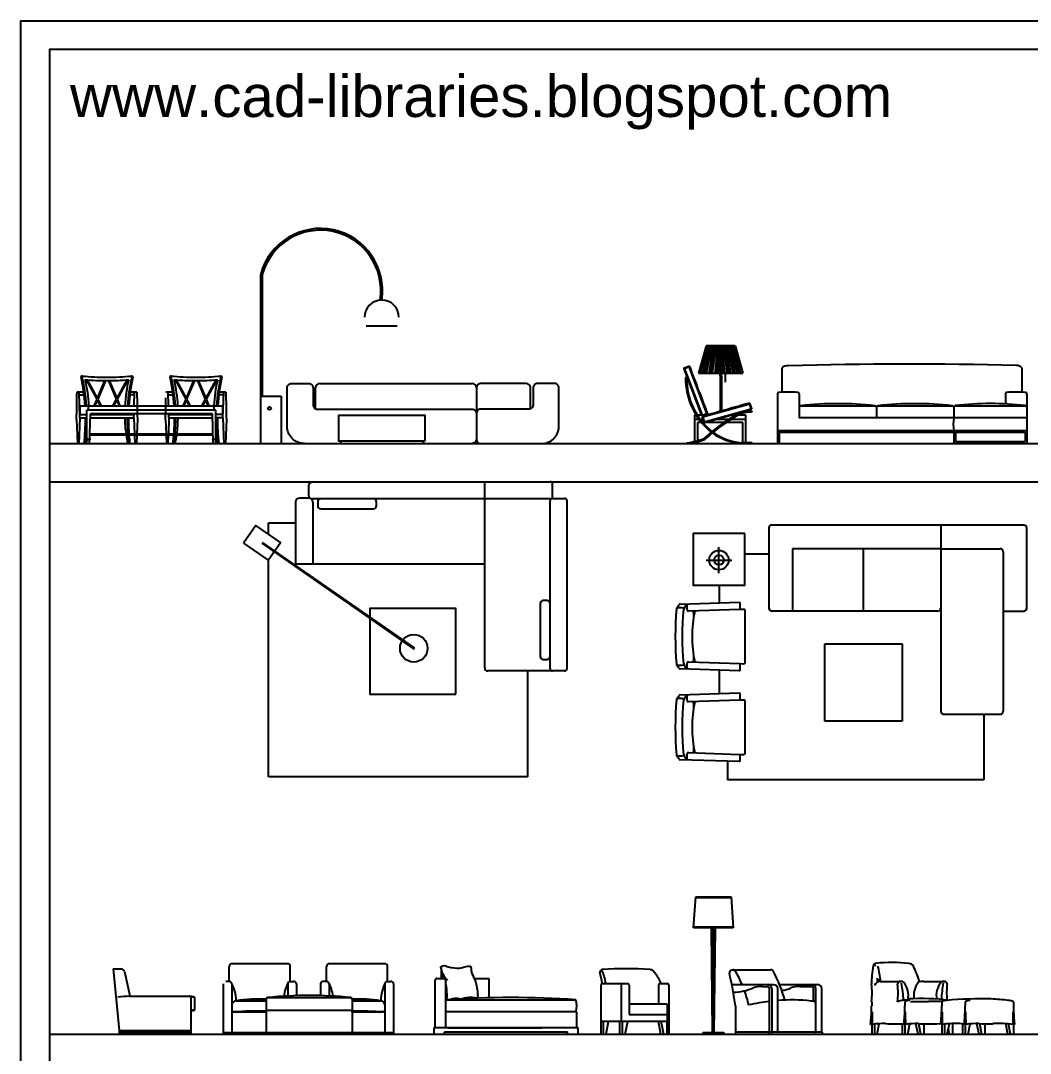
# Model space of a CAD drawing. Header units: inches. Extents: x 3.6 to 46.1, y 10.4 to 35.2.
# Drawn here: x 3.59 to 15.34, y 23.2 to 35.21 of the extents above; entities that cross this region are included whole.
import ezdxf

# ---------------------------------------------------------------- set-up
doc = ezdxf.new("R2010")
doc.units = ezdxf.units.IN
doc.header["$MEASUREMENT"] = 0
for name, color, linetype in [('02', 2, 'Continuous'), ('1', 1, 'Continuous'), ('4', 4, 'Continuous'), ('kadrbm', 4, 'Continuous')]:
    doc.layers.add(name, color=color, linetype=linetype)
doc.styles.add('bmmm', font='swissel.ttf')

# ---------------------------------------------------------------- blocks, each defined once
blk = doc.blocks.new('kadrbm')
at = {"layer": 'kadrbm', "color": 4}
blk.add_lwpolyline([(0, 0), (0, 24.797), (21, 24.797), (21, 0), (0, 0)], close=True, dxfattribs=at)
blk.add_lwpolyline([(20.663, 0.326), (20.663, 24.46), (0.337, 24.46), (0.337, 0.326), (20.663, 0.326)], dxfattribs=at)
at = {"layer": 'kadrbm', "color": 211, "true_color": 0xf674fb, "style": 'bmmm'}
blk.add_text('www.cad-libraries.blogspot.com', height=0.48513, dxfattribs=at).set_placement((0.573, 23.677))

msp = doc.modelspace()

# ---------------------------------------------------------------- linework, layer by layer
at = {"layer": '02'}
for p, q in [((6.942, 29.797), (6.942, 29.697)), ((8.992, 27.682), (8.992, 29.847)), ((9.782, 29.677), (9.782, 29.817)), ((6.792, 29.608), (6.792, 28.887)), ((6.942, 29.658), (6.842, 29.658)), ((9.752, 29.647), (6.992, 29.647)), ((6.992, 29.608), (6.992, 28.887)), ((9.752, 27.677), (9.752, 29.624)), ((9.782, 29.654), (9.922, 29.654)), ((9.952, 27.677), (9.952, 29.624)), ((12.299, 29.313), (12.299, 28.378)), ((15.264, 29.343), (12.329, 29.343)), ((14.299, 29.343), (14.299, 27.178)), ((15.299, 28.378), (15.299, 29.308)), ((12.574, 29.068), (12.574, 28.343)), ((14.299, 29.068), (12.574, 29.068)), ((13.399, 28.343), (13.399, 29.068)), ((14.299, 29.068), (14.989, 29.068)), ((15.024, 29.033), (15.024, 27.178)), ((8.992, 28.887), (6.792, 28.887)), ((11.228, 28.382), (11.255, 28.419)), ((11.264, 28.424), (11.956, 28.446)), ((11.318, 28.389), (11.345, 28.427)), ((11.962, 28.362), (11.362, 28.342)), ((11.962, 28.44), (11.962, 28.362)), ((14.264, 28.343), (12.334, 28.343)), ((15.024, 28.343), (15.264, 28.343)), ((12.949, 27.963), (13.849, 27.963)), ((12.949, 27.063), (12.949, 27.963)), ((13.849, 27.963), (13.849, 27.063)), ((11.362, 27.752), (11.962, 27.733)), ((9.922, 27.647), (9.027, 27.647)), ((11.255, 27.676), (11.228, 27.712)), ((11.956, 27.648), (11.264, 27.671)), ((11.318, 27.706), (11.345, 27.668)), ((11.962, 27.733), (11.962, 27.654)), ((11.264, 27.368), (11.956, 27.391)), ((11.228, 27.327), (11.255, 27.363)), ((11.318, 27.333), (11.345, 27.371)), ((11.962, 27.306), (11.362, 27.287)), ((11.962, 27.385), (11.962, 27.306)), ((13.849, 27.063), (12.949, 27.063)), ((14.334, 27.143), (14.989, 27.143)), ((11.362, 26.697), (11.962, 26.677)), ((11.962, 26.677), (11.962, 26.599)), ((11.255, 26.62), (11.228, 26.657)), ((11.956, 26.593), (11.264, 26.615)), ((11.318, 26.651), (11.345, 26.613))]:
    msp.add_line(p, q, dxfattribs=at)
for points in [[(7.085, 29.647, 0.414214), (7.05, 29.612), (7.05, 29.569, 0.414214), (7.085, 29.534), (7.699, 29.534, 0.414214), (7.734, 29.569), (7.734, 29.612, 0.414214), (7.699, 29.647)], [(9.752, 28.431, 0.414214), (9.717, 28.466), (9.674, 28.466, 0.414214), (9.639, 28.431), (9.639, 27.816, 0.414214), (9.674, 27.781), (9.717, 27.781, 0.414214), (9.752, 27.816)], [(11.309, 27.73, -0.047722), (11.309, 28.365)], [(11.962, 27.733), (12.004, 27.731, 0.423768), (12.023, 27.75), (12.023, 28.345, 0.423768), (12.004, 28.363), (11.962, 28.362)], [(11.309, 26.674, -0.047722), (11.309, 27.309)], [(11.962, 26.677), (12.004, 26.676, 0.423768), (12.023, 26.694), (12.023, 27.29, 0.423768), (12.004, 27.308), (11.962, 27.306)]]:
    msp.add_lwpolyline(points, format="xyb", dxfattribs=at)
for points in [[(6.186, 29.133), (6.474, 28.934), (6.616, 29.139), (6.329, 29.339)], [(12.018, 29.245), (11.418, 29.245), (11.418, 28.645), (12.018, 28.645)], [(8.655, 27.375), (8.655, 28.375), (7.655, 28.375), (7.655, 27.375)]]:
    msp.add_lwpolyline(points, close=True, dxfattribs=at)
for centre, radius in [((11.717, 28.936), 0.113), ((8.167, 27.91), 0.16)]:
    msp.add_circle(centre, radius, dxfattribs=at)
for centre, radius, start, end in [((6.992, 29.797), 0.05, 90, 180), ((9.752, 29.817), 0.03, 0, 90), ((6.992, 29.697), 0.05, 180, 270), ((9.752, 29.677), 0.03, 270, 0), ((6.842, 29.608), 0.05, 90, 180), ((6.942, 29.608), 0.05, 0, 90), ((9.782, 29.624), 0.03, 90, 180), ((9.922, 29.624), 0.03, 0, 90), ((12.329, 29.313), 0.03, 90, 180), ((15.264, 29.308), 0.035, 0, 90), ((14.989, 29.033), 0.035, 0, 90), ((14.627, 28.047), 3.418, 174.6134, 185.3866), ((11.248, 28.368), 0.0242, 144.1523, 180), ((11.265, 28.412), 0.0121, 91.8626, 144.1523), ((11.357, 28.36), 0.0484, 144.1523, 174.5356), ((11.519, 28.4), 0.176, 171.3984, 195.3228), ((11.361, 28.354), 0.0121, 183.3606, 271.8626), ((11.956, 28.44), 0.00605, 0, 91.8626), ((12.334, 28.378), 0.035, 180, 270), ((14.264, 28.378), 0.035, 270, 0), ((15.264, 28.378), 0.035, 270, 0), ((8.167, 27.91), 0.005, 235.2294, 55.2294), ((11.361, 27.74), 0.0121, 88.1374, 176.6394), ((9.027, 27.682), 0.035, 180, 270), ((9.782, 27.677), 0.03, 180, 270), ((9.922, 27.677), 0.03, 270, 0), ((11.248, 27.726), 0.0242, 180, 215.8477), ((11.265, 27.683), 0.0121, 215.8477, 268.1374), ((11.357, 27.735), 0.0484, 185.4644, 215.8477), ((11.519, 27.694), 0.176, 164.6772, 188.6016), ((11.956, 27.654), 0.00605, 268.1374, 0), ((11.956, 27.385), 0.00605, 0, 91.8626), ((14.627, 26.992), 3.418, 174.6134, 185.3866), ((11.248, 27.313), 0.0242, 144.1523, 180), ((11.265, 27.356), 0.0121, 91.8626, 144.1523), ((11.357, 27.305), 0.0484, 144.1523, 174.5356), ((11.519, 27.345), 0.176, 171.3984, 195.3228), ((11.361, 27.299), 0.0121, 183.3606, 271.8626), ((14.334, 27.178), 0.035, 180, 270), ((14.989, 27.178), 0.035, 270, 0), ((11.248, 26.671), 0.0242, 180, 215.8477), ((11.357, 26.679), 0.0484, 185.4644, 215.8477), ((11.519, 26.639), 0.176, 164.6772, 188.6016), ((11.361, 26.685), 0.0121, 88.1374, 176.6394), ((11.265, 26.627), 0.0121, 215.8477, 268.1374), ((11.956, 26.599), 0.00605, 268.1374, 0)]:
    msp.add_arc(centre, radius, start, end, dxfattribs=at)
at = {"layer": '1'}
for p, q in [((6.386, 30.291), (6.386, 32.263)), ((6.406, 30.841), (6.406, 32.263)), ((7.615, 31.661), (7.975, 31.661)), ((11.57, 31.429), (11.48, 31.111)), ((11.504, 31.111), (11.587, 31.429)), ((11.604, 31.429), (11.527, 31.111)), ((11.621, 31.429), (11.551, 31.111)), ((11.906, 31.429), (11.57, 31.429)), ((11.574, 31.111), (11.638, 31.429)), ((11.654, 31.429), (11.598, 31.111)), ((11.621, 31.111), (11.671, 31.429)), ((11.644, 31.111), (11.688, 31.429)), ((11.705, 31.429), (11.668, 31.111)), ((11.691, 31.111), (11.721, 31.429)), ((11.715, 31.111), (11.731, 31.429)), ((11.738, 31.111), (11.738, 31.429)), ((11.762, 31.111), (11.746, 31.429)), ((11.785, 31.111), (11.755, 31.429)), ((11.772, 31.429), (11.808, 31.111)), ((11.832, 31.111), (11.788, 31.429)), ((11.855, 31.111), (11.805, 31.429)), ((11.822, 31.429), (11.879, 31.111)), ((11.902, 31.111), (11.839, 31.429)), ((11.856, 31.429), (11.926, 31.111)), ((11.872, 31.429), (11.949, 31.111)), ((11.972, 31.111), (11.889, 31.429)), ((11.906, 31.429), (11.996, 31.111)), ((11.48, 31.111), (11.996, 31.111)), ((11.731, 31.081), (11.726, 31.111)), ((11.746, 31.081), (11.75, 31.111)), ((11.788, 31.111), (11.788, 31.009)), ((12.452, 30.888), (12.452, 31.168)), ((15.246, 30.888), (15.246, 31.168)), ((4.356, 31.033), (4.479, 30.807)), ((4.367, 31.032), (4.484, 30.819)), ((4.571, 31.025), (4.484, 30.819)), ((4.581, 31.023), (4.49, 30.808)), ((4.615, 31.023), (4.706, 30.808)), ((4.625, 31.025), (4.712, 30.819)), ((4.828, 31.032), (4.712, 30.819)), ((4.84, 31.033), (4.717, 30.807)), ((5.391, 31.033), (5.514, 30.807)), ((5.403, 31.032), (5.519, 30.819)), ((5.606, 31.025), (5.519, 30.819)), ((5.616, 31.023), (5.525, 30.808)), ((5.65, 31.023), (5.741, 30.808)), ((5.66, 31.025), (5.747, 30.819)), ((5.863, 31.032), (5.747, 30.819)), ((5.875, 31.033), (5.752, 30.807)), ((7.075, 30.991), (8.845, 30.991)), ((9.475, 30.991), (8.945, 30.991)), ((11.343, 31.058), (11.329, 31.059)), ((11.731, 31.081), (11.731, 30.663)), ((11.731, 31.081), (11.746, 31.081)), ((11.746, 31.081), (11.746, 30.667)), ((11.785, 31.009), (11.788, 31.009)), ((4.332, 30.89), (4.249, 30.89)), ((4.284, 30.591), (4.275, 30.89)), ((4.947, 30.89), (4.868, 30.89)), ((4.915, 30.729), (4.92, 30.89)), ((5.362, 30.89), (5.284, 30.89)), ((5.315, 30.729), (5.31, 30.89)), ((5.982, 30.89), (5.899, 30.89)), ((5.946, 30.591), (5.956, 30.89)), ((7.025, 30.695), (7.025, 30.941)), ((9.525, 30.695), (9.525, 30.941)), ((12.399, 30.87), (12.399, 30.291)), ((12.649, 30.87), (12.649, 30.591)), ((15.049, 30.87), (15.049, 30.751)), ((15.299, 30.87), (15.299, 30.301)), ((4.277, 30.86), (4.335, 30.86)), ((4.479, 30.807), (4.446, 30.731)), ((4.485, 30.796), (4.457, 30.731)), ((4.485, 30.796), (4.52, 30.731)), ((4.49, 30.808), (4.532, 30.731)), ((4.706, 30.808), (4.664, 30.731)), ((4.711, 30.796), (4.675, 30.731)), ((4.711, 30.796), (4.738, 30.731)), ((4.717, 30.807), (4.749, 30.731)), ((4.918, 30.86), (4.864, 30.86)), ((5.312, 30.86), (5.366, 30.86)), ((5.514, 30.807), (5.481, 30.731)), ((5.52, 30.796), (5.492, 30.731)), ((5.52, 30.796), (5.555, 30.731)), ((5.525, 30.808), (5.567, 30.731)), ((5.741, 30.808), (5.699, 30.731)), ((5.746, 30.796), (5.71, 30.731)), ((5.746, 30.796), (5.773, 30.731)), ((5.752, 30.807), (5.784, 30.731)), ((5.953, 30.86), (5.895, 30.86)), ((6.386, 30.841), (6.626, 30.841)), ((6.626, 30.841), (6.626, 30.291)), ((4.283, 30.631), (4.365, 30.631)), ((4.287, 30.631), (4.287, 30.721)), ((4.297, 30.731), (5.934, 30.731)), ((5.865, 30.679), (4.365, 30.679)), ((4.365, 30.291), (4.365, 30.679)), ((4.385, 30.679), (4.385, 30.729)), ((4.395, 30.291), (4.405, 30.639)), ((5.825, 30.639), (4.405, 30.639)), ((4.405, 30.631), (4.913, 30.631)), ((4.909, 30.631), (4.909, 30.639)), ((4.911, 30.591), (4.913, 30.639)), ((5.319, 30.591), (5.318, 30.639)), ((5.318, 30.631), (5.825, 30.631)), ((5.322, 30.631), (5.322, 30.639)), ((5.835, 30.291), (5.825, 30.639)), ((5.845, 30.679), (5.845, 30.729)), ((5.865, 30.291), (5.865, 30.679)), ((5.948, 30.631), (5.865, 30.631)), ((5.944, 30.631), (5.944, 30.721)), ((12.098, 30.67), (12.098, 30.656)), ((12.66, 30.731), (13.538, 30.731)), ((13.549, 30.713), (13.549, 30.591)), ((13.56, 30.731), (14.438, 30.731)), ((14.449, 30.713), (14.449, 30.591)), ((14.46, 30.731), (15.288, 30.731)), ((4.244, 30.572), (4.255, 30.291)), ((4.284, 30.59), (4.272, 30.291)), ((4.284, 30.591), (4.365, 30.591)), ((4.404, 30.591), (4.913, 30.591)), ((4.911, 30.59), (4.919, 30.401)), ((4.952, 30.572), (4.945, 30.401)), ((5.279, 30.572), (5.286, 30.401)), ((5.319, 30.59), (5.312, 30.401)), ((5.318, 30.591), (5.827, 30.591)), ((5.947, 30.591), (5.865, 30.591)), ((5.947, 30.59), (5.958, 30.291)), ((5.987, 30.572), (5.976, 30.291)), ((11.432, 30.62), (11.432, 30.291)), ((11.515, 30.62), (11.432, 30.62)), ((11.531, 30.57), (11.432, 30.57)), ((11.467, 30.535), (11.467, 30.291)), ((11.773, 30.535), (11.467, 30.535)), ((11.562, 30.62), (11.536, 30.62)), ((11.826, 30.57), (11.666, 30.57)), ((11.997, 30.535), (11.799, 30.535)), ((11.91, 30.62), (11.846, 30.62)), ((12.032, 30.57), (11.854, 30.57)), ((12.032, 30.62), (11.94, 30.62)), ((11.997, 30.291), (11.997, 30.535)), ((12.032, 30.291), (12.032, 30.62)), ((15.299, 30.591), (12.649, 30.591)), ((5.832, 30.401), (4.398, 30.401)), ((5.832, 30.391), (4.398, 30.391)), ((4.919, 30.391), (4.923, 30.291)), ((4.944, 30.391), (4.941, 30.291)), ((5.286, 30.391), (5.29, 30.291)), ((5.311, 30.391), (5.307, 30.291)), ((15.299, 30.441), (12.399, 30.441)), ((12.419, 30.421), (12.419, 30.291)), ((14.449, 30.421), (12.419, 30.421)), ((14.449, 30.441), (14.449, 30.301)), ((15.279, 30.421), (14.469, 30.421)), ((14.469, 30.421), (14.469, 30.321)), ((15.279, 30.421), (15.279, 30.321)), ((7.315, 30.321), (7.315, 30.291)), ((8.275, 30.321), (8.275, 30.291)), ((11.348, 30.302), (11.348, 30.294)), ((11.974, 30.295), (12.098, 30.295)), ((11.975, 30.302), (12.098, 30.302)), ((12.098, 30.302), (12.098, 30.295)), ((15.269, 30.311), (14.479, 30.311)), ((6.479, 29.368), (6.792, 29.368)), ((6.479, 29.234), (6.479, 29.368)), ((6.398, 29.132), (8.165, 27.906)), ((6.404, 29.14), (8.17, 27.914)), ((11.717, 28.786), (11.717, 29.086)), ((12.299, 29.007), (12.018, 29.007)), ((6.479, 26.416), (6.479, 28.941)), ((11.567, 28.936), (11.867, 28.936)), ((11.718, 28.645), (11.718, 28.439)), ((9.49, 27.647), (9.49, 26.416)), ((11.718, 27.656), (11.718, 27.383)), ((14.8, 27.143), (14.8, 26.38)), ((11.818, 26.6), (11.818, 26.38)), ((9.49, 26.416), (6.479, 26.416)), ((14.8, 26.38), (11.818, 26.38))]:
    msp.add_line(p, q, dxfattribs=at)
for points in [[(11.524, 30.615), (11.578, 30.636, 0.414214), (11.582, 30.645), (11.377, 31.185, 0.414214), (11.368, 31.189), (11.313, 31.168, 0.414214), (11.309, 31.159), (11.515, 30.619, 0.414214)], [(12.098, 30.697), (12.082, 30.753, 0.414214), (12.073, 30.758), (11.529, 30.607, 0.414214), (11.524, 30.598), (11.539, 30.542, 0.414214), (11.548, 30.537), (12.093, 30.688, 0.414214)]]:
    msp.add_lwpolyline(points, format="xyb", close=True, dxfattribs=at)
for points in [[(11.521, 30.622), (11.576, 30.642), (11.37, 31.182), (11.316, 31.162)], [(12.091, 30.695), (12.075, 30.751), (11.531, 30.6), (11.546, 30.544)], [(4.362, 30.339), (4.402, 30.339), (4.402, 30.344), (4.362, 30.344)], [(5.869, 30.339), (5.829, 30.339), (5.829, 30.344), (5.869, 30.344)]]:
    msp.add_lwpolyline(points, close=True, dxfattribs=at)
for points in [[(6.895, 30.291, -0.414214), (6.695, 30.491), (6.695, 30.941, -0.414214), (6.745, 30.991), (6.945, 30.991, -0.414214), (6.995, 30.941), (6.995, 30.741, 0.414214), (7.045, 30.691), (8.845, 30.691, -0.414214), (8.895, 30.641)], [(9.655, 30.291, 0.414214), (9.855, 30.491), (9.855, 30.941, 0.414214), (9.805, 30.991), (9.605, 30.991, 0.414214), (9.555, 30.941), (9.555, 30.741, -0.414214), (9.505, 30.691), (8.945, 30.691, 0.414214), (8.895, 30.641)], [(8.895, 30.941), (8.895, 30.341, -0.414214), (8.845, 30.291)], [(8.895, 30.341, 0.414214), (8.945, 30.291)]]:
    msp.add_lwpolyline(points, format="xyb", dxfattribs=at)
msp.add_lwpolyline([(8.295, 30.321), (7.295, 30.321), (7.295, 30.621), (8.295, 30.621), (8.295, 30.321)], dxfattribs=at)
for centre, radius in [((6.489, 30.702), 0.0179), ((11.717, 28.936), 0.0563)]:
    msp.add_circle(centre, radius, dxfattribs=at)
for centre, radius, start, end in [((7.082, 32.071), 0.722, 351.2014, 164.567), ((7.082, 32.071), 0.702, 351.2014, 164.567), ((7.795, 31.761), 0.2, 0, 180), ((11.274, 31.114), 0.126, 5.4574, 36.2208), ((10.049, 30.488), 1.493, 16.3842, 25.294), ((12.509, 31.127), 0.0705, 77.805, 144.345), ((13.953, -22.609), 53.824, 88.7005, 91.5218), ((15.176, 31.111), 0.0902, 39.3842, 91.3181), ((4.307, 31.067), 0.01, 85.1938, 193.7055), ((1.964, 30.575), 2.384, 3.7473, 11.8957), ((2.251, 30.593), 2.112, 3.734, 13.2402), ((4.617, 34.534), 3.471, 264.8831, 269.6765), ((2.875, 30.668), 1.514, 2.3764, 13.9806), ((4.617, 34.534), 3.511, 265.5402, 269.6802), ((4.578, 34.534), 3.471, 270.3235, 275.1169), ((4.578, 34.534), 3.511, 270.3198, 274.4598), ((6.32, 30.668), 1.514, 166.0194, 177.6236), ((6.945, 30.593), 2.112, 166.7598, 176.266), ((7.231, 30.575), 2.384, 168.1043, 176.2527), ((4.889, 31.067), 0.01, 346.2945, 94.8062), ((5.342, 31.067), 0.01, 85.1938, 193.7055), ((2.999, 30.575), 2.384, 3.7473, 11.8957), ((3.286, 30.593), 2.112, 3.734, 13.2402), ((5.652, 34.534), 3.471, 264.8831, 269.6765), ((3.91, 30.668), 1.514, 2.3764, 13.9806), ((5.652, 34.534), 3.511, 265.5402, 269.6802), ((5.613, 34.534), 3.471, 270.3235, 275.1169), ((5.613, 34.534), 3.511, 270.3198, 274.4598), ((7.355, 30.668), 1.514, 166.0194, 177.6236), ((7.98, 30.593), 2.112, 166.7598, 176.266), ((8.266, 30.575), 2.384, 168.1043, 176.2527), ((5.924, 31.067), 0.01, 346.2945, 94.8062), ((7.075, 30.941), 0.05, 90, 180), ((8.845, 30.941), 0.05, 0, 90), ((8.945, 30.941), 0.05, 90, 180), ((9.475, 30.941), 0.05, 0, 90), ((12.124, 31.046), 0.795, 179.0908, 231.446), ((12.13, 31.045), 0.791, 179.0378, 231.1747), ((12.13, 31.045), 0.787, 179.0486, 231.1638), ((-24.156, 31.197), 28.407, 358.7397, 359.3806), ((33.352, 31.197), 28.407, 180.6194, 181.3411), ((34.387, 31.197), 28.407, 180.6194, 181.2603), ((10.979, 30.641), 0.57, 13.6256, 28.0526), ((12.414, 30.87), 0.015, 90, 180), ((12.524, 29.711), 1.18, 84.6489, 95.3511), ((12.634, 30.87), 0.015, 0, 90), ((15.064, 30.87), 0.015, 90, 180), ((15.174, 29.711), 1.18, 84.6489, 95.3511), ((15.284, 30.87), 0.015, 0, 90), ((-23.121, 31.197), 28.407, 358.7397, 359.2445), ((11.03, 30.507), 0.57, 13.6256, 28.0526), ((12.159, 30.195), 0.57, 98.3012, 112.7281), ((13.099, 26.673), 4.082, 83.9219, 96.0781), ((13.999, 26.673), 4.082, 83.9219, 96.0781), ((14.874, 27.131), 3.625, 83.5495, 96.4505), ((4.297, 30.721), 0.01, 90, 180), ((5.934, 30.721), 0.01, 0, 90), ((11.745, 30.08), 0.57, 98.3012, 112.7281), ((12.823, 29.002), 1.858, 117.0741, 129.6915), ((12.823, 29.002), 1.854, 117.0838, 129.6915), ((12.823, 29.002), 1.843, 117.1136, 129.5765), ((11.883, 30.118), 0.57, 98.3012, 112.7281), ((12.021, 30.156), 0.57, 98.3012, 112.7281), ((12.077, 30.332), 0.339, 86.4963, 107.1324), ((12.077, 30.332), 0.335, 86.4963, 107.0786), ((12.077, 30.332), 0.324, 86.3394, 106.9115), ((12.669, 30.713), 0.02, 96.4505, 180), ((13.529, 30.713), 0.02, 0, 83.5495), ((13.569, 30.713), 0.02, 96.4505, 180), ((14.429, 30.713), 0.02, 0, 83.5495), ((14.469, 30.713), 0.02, 96.4505, 180), ((15.279, 30.713), 0.02, 0, 83.5495), ((1.964, 30.575), 2.384, 353.1538, 0.38), ((2.251, 30.593), 2.112, 351.7687, 359.934), ((6.377, 30.62), 1.573, 181.0608, 188.0053), ((6.945, 30.593), 2.112, 180.066, 185.2267), ((7.231, 30.575), 2.384, 179.62, 184.19), ((2.999, 30.575), 2.384, 355.81, 0.38), ((3.286, 30.593), 2.112, 354.7733, 359.934), ((3.853, 30.62), 1.573, 351.9947, 358.9392), ((7.98, 30.593), 2.112, 180.066, 188.2313), ((8.266, 30.575), 2.384, 179.62, 186.8462), ((15.156, 30.516), 0.712, 173.9497, 186.0503), ((6.377, 30.62), 1.573, 188.3732, 192.0739), ((6.945, 30.593), 2.112, 185.4991, 188.2313), ((7.231, 30.575), 2.384, 184.431, 186.8462), ((2.999, 30.575), 2.384, 353.1538, 355.569), ((3.286, 30.593), 2.112, 351.7687, 354.5009), ((3.853, 30.62), 1.573, 347.9261, 351.6268), ((12.823, 29.002), 1.858, 130.0335, 133.3042), ((12.823, 29.002), 1.854, 130.0335, 133.325), ((12.823, 29.002), 1.843, 129.9191, 133.3875), ((12.03, 30.97), 0.678, 234.9093, 265.2196), ((12.036, 30.969), 0.674, 234.6521, 264.7357), ((12.036, 30.969), 0.67, 234.6521, 264.7357), ((2.818, 30.62), 1.573, 347.9261, 349.4716), ((7.412, 30.62), 1.573, 190.5284, 192.0739), ((11.257, 31.068), 0.772, 276.7658, 292.2162), ((11.257, 31.068), 0.775, 276.7658, 292.2661), ((11.284, 31.066), 0.774, 274.711, 290.6101), ((14.459, 30.301), 0.01, 180, 270), ((14.479, 30.321), 0.01, 180, 270), ((15.269, 30.321), 0.01, 270, 0), ((15.289, 30.301), 0.01, 270, 0), ((11.266, 28.25), 0.132, 73.2711, 106.7289), ((12.869, 28.047), 1.464, 168.3329, 191.6671), ((11.337, 28.302), 0.0891, 349.0025, 28.13), ((11.337, 27.793), 0.0891, 331.87, 10.9975), ((11.266, 27.845), 0.132, 253.2711, 286.7289), ((11.266, 27.194), 0.132, 73.2711, 106.7289), ((12.869, 26.992), 1.464, 168.3329, 191.6671), ((11.337, 27.247), 0.0891, 349.0025, 28.13), ((11.337, 26.737), 0.0891, 331.87, 10.9975), ((11.266, 26.79), 0.132, 253.2711, 286.7289)]:
    msp.add_arc(centre, radius, start, end, dxfattribs=at)
at = {"layer": '4'}
for p, q in [((3.931, 30.291), (24.257, 30.291)), ((3.931, 29.847), (24.257, 29.847)), ((11.423, 24.661), (11.448, 25.021)), ((11.448, 25.021), (11.858, 25.021)), ((11.448, 25.011), (11.859, 25.011)), ((11.858, 25.021), (11.883, 24.661)), ((11.883, 24.661), (11.423, 24.661)), ((11.424, 24.671), (11.883, 24.671)), ((11.629, 24.646), (11.677, 24.646)), ((11.644, 23.441), (11.629, 24.646)), ((11.649, 23.441), (11.641, 24.646)), ((11.646, 24.646), (11.646, 24.661)), ((11.657, 23.441), (11.665, 24.646)), ((11.661, 24.646), (11.661, 24.661)), ((11.662, 23.441), (11.677, 24.646)), ((4.67, 24.181), (4.738, 23.466)), ((4.67, 24.181), (4.762, 24.181)), ((4.8, 24.151), (4.864, 23.867)), ((6.021, 24.036), (6.021, 24.211)), ((6.701, 24.241), (6.051, 24.241)), ((6.731, 24.036), (6.731, 24.211)), ((7.152, 24.036), (7.152, 24.211)), ((7.832, 24.241), (7.182, 24.241)), ((7.862, 24.036), (7.862, 24.211)), ((8.488, 24.071), (8.488, 24.186)), ((11.864, 24.167), (11.878, 24.171)), ((11.878, 24.171), (12.318, 24.171)), ((13.517, 24.232), (13.527, 24.236)), ((13.527, 24.236), (13.522, 24.229)), ((13.522, 24.229), (13.54, 24.217)), ((6.021, 24.036), (5.981, 24.036)), ((6.731, 24.036), (6.771, 24.036)), ((7.152, 24.036), (7.112, 24.036)), ((7.862, 24.036), (7.902, 24.036)), ((8.414, 24.046), (8.414, 23.496)), ((8.439, 24.071), (8.52, 24.071)), ((8.539, 23.496), (8.539, 24.046)), ((8.871, 24.071), (9.039, 24.071)), ((9.039, 24.071), (9.039, 23.846)), ((13.592, 24.036), (13.835, 24.036)), ((14.1, 24.036), (14.341, 24.036)), ((5.951, 24.006), (5.951, 23.421)), ((6.051, 24.006), (6.051, 23.441)), ((6.701, 24.006), (6.701, 23.865)), ((6.801, 24.006), (6.801, 23.869)), ((7.082, 24.006), (7.082, 23.869)), ((7.182, 24.006), (7.182, 23.866)), ((7.832, 24.006), (7.832, 23.441)), ((7.932, 24.006), (7.932, 23.421)), ((10.344, 23.991), (10.344, 23.421)), ((10.364, 24.011), (10.651, 24.011)), ((10.578, 23.991), (10.578, 23.571)), ((10.671, 23.991), (10.671, 23.651)), ((11.016, 23.991), (11.016, 23.773)), ((11.036, 24.011), (11.115, 24.011)), ((11.135, 23.991), (11.135, 23.421)), ((11.871, 24), (12.356, 24)), ((12.223, 23.975), (12.282, 23.973)), ((12.307, 23.446), (12.307, 23.948)), ((12.332, 23.948), (12.332, 23.421)), ((12.402, 23.446), (12.402, 23.948)), ((12.424, 24), (12.863, 24)), ((12.66, 23.975), (12.793, 23.975)), ((12.818, 23.806), (12.818, 23.95)), ((12.843, 23.777), (12.843, 23.95)), ((12.913, 23.446), (12.913, 23.95)), ((4.865, 23.864), (5.554, 23.864)), ((5.575, 23.844), (5.575, 23.421)), ((5.622, 23.703), (5.622, 23.853)), ((6.101, 23.811), (6.45, 23.811)), ((6.45, 23.828), (6.45, 23.706)), ((7.439, 23.846), (6.46, 23.846)), ((7.45, 23.828), (7.45, 23.706)), ((7.45, 23.811), (7.782, 23.811)), ((8.539, 23.821), (10.054, 23.822)), ((13.494, 23.797), (13.494, 23.75)), ((13.88, 23.797), (13.88, 23.75)), ((13.946, 23.803), (14.157, 23.803)), ((14.319, 23.803), (14.157, 23.803)), ((14.309, 23.797), (14.309, 23.75)), ((14.582, 23.797), (14.582, 23.75)), ((15.144, 23.797), (15.144, 23.75)), ((5.622, 23.703), (5.575, 23.703)), ((6.071, 23.681), (6.45, 23.681)), ((6.45, 23.686), (6.45, 23.441)), ((7.44, 23.696), (6.46, 23.696)), ((7.45, 23.686), (7.45, 23.441)), ((7.45, 23.681), (7.812, 23.681)), ((8.539, 23.686), (10.054, 23.686)), ((10.064, 23.496), (10.064, 23.676)), ((11.115, 23.773), (10.671, 23.773)), ((11.115, 23.773), (11.115, 23.421)), ((11.909, 23.751), (11.909, 23.421)), ((12.844, 23.461), (12.843, 23.777)), ((11.115, 23.571), (10.344, 23.571)), ((10.371, 23.571), (10.371, 23.421)), ((10.404, 23.421), (10.434, 23.571)), ((10.562, 23.571), (10.562, 23.421)), ((10.593, 23.571), (10.593, 23.421)), ((10.626, 23.421), (10.656, 23.571)), ((10.671, 23.651), (11.115, 23.651)), ((11.043, 23.421), (11.013, 23.571)), ((11.077, 23.421), (11.047, 23.571)), ((11.11, 23.571), (11.11, 23.421)), ((13.494, 23.646), (13.494, 23.421)), ((13.559, 23.421), (13.583, 23.544)), ((13.849, 23.542), (13.849, 23.421)), ((13.88, 23.646), (13.88, 23.421)), ((13.914, 23.421), (13.938, 23.544)), ((14.033, 23.421), (14.008, 23.544)), ((14.066, 23.421), (14.042, 23.544)), ((14.309, 23.646), (14.309, 23.421)), ((14.374, 23.421), (14.399, 23.544)), ((14.433, 23.546), (14.433, 23.421)), ((14.551, 23.542), (14.551, 23.421)), ((14.582, 23.646), (14.582, 23.421)), ((14.615, 23.421), (14.64, 23.544)), ((14.744, 23.421), (14.719, 23.544)), ((14.777, 23.421), (14.753, 23.544)), ((15.077, 23.421), (15.053, 23.544)), ((15.11, 23.421), (15.086, 23.544)), ((15.144, 23.646), (15.144, 23.421)), ((4.738, 23.466), (5.575, 23.466)), ((4.738, 23.466), (4.738, 23.421)), ((4.738, 23.441), (5.575, 23.441)), ((4.858, 23.441), (4.858, 23.421)), ((5.455, 23.441), (5.455, 23.421)), ((5.951, 23.441), (7.932, 23.441)), ((6.45, 23.441), (6.457, 23.421)), ((6.522, 23.421), (6.53, 23.441)), ((7.377, 23.421), (7.37, 23.441)), ((7.45, 23.441), (7.442, 23.421)), ((10.079, 23.496), (8.399, 23.496)), ((8.399, 23.496), (8.399, 23.421)), ((8.524, 23.451), (9.954, 23.451)), ((8.524, 23.421), (8.524, 23.451)), ((8.568, 23.496), (9.657, 23.496)), ((9.954, 23.421), (9.954, 23.451)), ((10.079, 23.421), (10.079, 23.496)), ((11.533, 23.421), (11.533, 23.441)), ((11.533, 23.441), (11.773, 23.441)), ((11.773, 23.441), (11.773, 23.421)), ((12.923, 23.446), (11.909, 23.446)), ((12.297, 23.421), (12.297, 23.446)), ((12.923, 23.421), (12.923, 23.446)), ((13.482, 23.535), (13.494, 23.541)), ((13.525, 23.541), (13.525, 23.421)), ((13.868, 23.535), (13.88, 23.541)), ((14.1, 23.541), (14.1, 23.421)), ((14.297, 23.535), (14.309, 23.541)), ((14.341, 23.539), (14.341, 23.421)), ((14.399, 23.421), (14.387, 23.484)), ((14.57, 23.535), (14.582, 23.541)), ((14.811, 23.541), (14.811, 23.421)), ((15.156, 23.535), (15.144, 23.541)), ((3.931, 23.421), (24.257, 23.421))]:
    msp.add_line(p, q, dxfattribs=at)
for centre, radius, start, end in [((4.762, 24.141), 0.04, 13.9838, 90), ((6.051, 24.211), 0.03, 90, 180), ((6.701, 24.211), 0.03, 0, 90), ((7.182, 24.211), 0.03, 90, 180), ((7.832, 24.211), 0.03, 0, 90), ((10.362, 24.143), 0.03, 90, 180), ((9.491, 23.909), 0.873, 6.7491, 15.6015), ((9.837, 23.922), 0.573, 8.9819, 25.8948), ((10.632, 20.585), 3.599, 85.471, 94.3112), ((10.916, 24.114), 0.0585, 25.9747, 90), ((11.869, 24.137), 0.03, 100.4692, 188.8911), ((11.883, 24.141), 0.03, 18.4349, 100.4692), ((10.567, 23.401), 1.54, 22.8938, 29.1547), ((12.324, 24.141), 0.03, 18.4349, 100.4692), ((11.079, 23.458), 1.449, 14.3811, 28.5708), ((14.419, 24.035), 0.926, 168.7712, 181.7752), ((13.541, 24.215), 0.03, 90, 180), ((13.73, 22.493), 1.763, 83.5522, 96.135), ((12.261, 23.864), 1.351, 7.3164, 15.0072), ((13.928, 24.186), 0.0585, 25.9747, 90), ((13.002, 23.723), 1.093, 16.6654, 26.5404), ((6.021, 24.006), 0.03, 45, 90), ((5.646, 23.804), 0.455, 0.9576, 29.4636), ((7.106, 23.804), 0.455, 150.5364, 172.5434), ((6.731, 24.006), 0.03, 90, 135), ((6.771, 24.006), 0.03, 0, 90), ((7.112, 24.006), 0.03, 90, 180), ((7.152, 24.006), 0.03, 45, 90), ((6.777, 23.804), 0.455, 7.5703, 29.4636), ((8.237, 23.804), 0.455, 150.5364, 179.0424), ((7.862, 24.006), 0.03, 90, 135), ((7.902, 24.006), 0.03, 0, 90), ((8.439, 24.046), 0.025, 90, 180), ((8.514, 24.046), 0.025, 0, 90), ((10.554, 23.805), 0.533, 22.7544, 38.858), ((7.857, 23.207), 4.088, 7.6473, 13.0797), ((13.597, 23.96), 0.0765, 86.3989, 159.3704), ((13.536, 23.985), 0.0832, 37.8188, 79.8977), ((13.577, 23.994), 0.0503, 67.0861, 119.1137), ((13.572, 24.002), 0.0453, 48.6462, 94.6889), ((13.827, 24.006), 0.03, 90, 180), ((13.835, 23.988), 0.0486, 51.8357, 90), ((13.684, 23.873), 0.237, 346.9997, 40.0819), ((14.22, 23.873), 0.237, 139.9181, 190.4), ((14.1, 23.853), 0.183, 89.799, 109.3685), ((14.483, 23.873), 0.237, 139.9181, 190.4), ((14.332, 23.988), 0.0486, 90, 128.1643), ((14.341, 24.006), 0.03, 0, 90), ((6.021, 24.006), 0.03, 0, 11.7666), ((6.731, 24.006), 0.03, 168.2334, 180), ((7.152, 24.006), 0.03, 0, 11.7666), ((7.862, 24.006), 0.03, 168.2334, 180), ((10.364, 23.991), 0.02, 90, 180), ((10.598, 23.991), 0.02, 90, 180), ((10.651, 23.991), 0.02, 0, 90), ((11.036, 23.991), 0.02, 90, 180), ((11.115, 23.991), 0.02, 0, 90), ((11.873, 24.537), 0.626, 271.4183, 292.936), ((10.567, 23.401), 1.54, 13.541, 19.9957), ((12.207, 23.694), 0.282, 86.6155, 108.4544), ((12.282, 23.948), 0.05, 0, 90), ((12.282, 23.948), 0.025, 0, 90), ((12.352, 23.948), 0.05, 0, 90), ((12.444, 24.177), 0.243, 270.9053, 296.9247), ((12.643, 23.694), 0.282, 86.6155, 108.4544), ((12.793, 23.95), 0.05, 0, 90), ((12.793, 23.95), 0.025, 0, 90), ((12.863, 23.95), 0.05, 0, 90), ((12.421, 23.902), 1.078, 354.4469, 5.5531), ((12.723, 23.902), 1.078, 354.4469, 5.5531), ((12.498, 23.761), 1.367, 2.3557, 10.6972), ((15.67, 23.761), 1.367, 169.3028, 177.2369), ((15.444, 23.902), 1.078, 174.4469, 184.2851), ((5.365, 15.852), 8.027, 93.5689, 94.5745), ((5.555, 23.844), 0.02, 0, 92.2279), ((5.552, 23.612), 0.251, 73.8837, 88.3671), ((5.71, -21.713), 45.566, 90.1115, 90.1704), ((6.101, 23.761), 0.05, 90, 180), ((6.376, 21.932), 1.899, 87.7881, 98.3196), ((6.47, 23.828), 0.02, 96.4505, 180), ((6.95, 18.793), 5.079, 84.5511, 95.4489), ((7.43, 23.828), 0.02, 0, 83.5495), ((7.507, 21.932), 1.899, 81.678, 91.7305), ((7.782, 23.761), 0.05, 0, 90), ((9.302, 13.18), 10.668, 85.9579, 94.1015), ((9.816, 23.751), 0.248, 344.7634, 16.3221), ((12.555, 21.602), 2.215, 96.4467, 102.8155), ((12.568, 22.128), 1.693, 82.5258, 95.6093), ((12.799, 20.541), 3.266, 89.7657, 90.1974), ((12.813, 23.777), 0.03, 0, 89.7657), ((13.858, 23.698), 0.117, 91.546, 121.7048), ((14.408, 18.424), 5.419, 95.2215, 95.8544), ((13.942, 23.698), 0.117, 91.546, 121.7048), ((14.068, 21.173), 2.663, 82.8924, 93.2475), ((14.371, 23.698), 0.117, 91.546, 121.7048), ((14.77, 19.224), 4.609, 88.613, 95.0079), ((14.644, 23.698), 0.117, 91.546, 121.7048), ((14.5, 17.761), 6.083, 84.4747, 86.3977), ((15.082, 23.698), 0.117, 58.2952, 88.454), ((5.463, 24.317), 0.634, 280.133, 284.4666), ((6.071, 23.701), 0.02, 180, 270), ((6.376, 19.035), 4.656, 89.0969, 93.7359), ((6.46, 23.706), 0.01, 180, 270), ((6.46, 23.686), 0.01, 90, 180), ((7.44, 23.706), 0.01, 270, 0), ((7.44, 23.686), 0.01, 0, 90), ((7.507, 19.035), 4.656, 86.244, 90.6992), ((7.812, 23.701), 0.02, 270, 0), ((10.054, 23.676), 0.01, 0, 90), ((9.932, 23.997), 3.579, 352.5921, 354.9409), ((11.385, 23.768), 2.109, 354.4276, 359.5163), ((16.765, 23.681), 3.267, 180, 182.5496), ((10.319, 23.997), 3.579, 352.5921, 354.9409), ((11.772, 23.768), 2.109, 354.4276, 359.5163), ((17.151, 23.681), 3.267, 180, 182.5496), ((10.748, 23.997), 3.579, 352.5921, 354.9409), ((12.201, 23.768), 2.109, 354.4276, 359.5163), ((17.58, 23.681), 3.267, 180, 182.5496), ((11.02, 23.997), 3.579, 352.5921, 354.9409), ((12.473, 23.768), 2.109, 354.4276, 359.5163), ((17.853, 23.681), 3.267, 180, 182.5496), ((11.873, 23.681), 3.267, 357.4504, 0), ((18.706, 23.997), 3.579, 185.0591, 187.4079), ((17.252, 23.768), 2.109, 180.4837, 185.5724), ((13.636, 22.658), 0.888, 88.808, 98.76), ((13.802, 25.911), 2.37, 266.4261, 271.6122), ((14.022, 22.658), 0.888, 88.808, 98.76), ((14.103, 23.96), 0.419, 261.4899, 273.8354), ((14.182, 24.914), 1.372, 267.8815, 274.697), ((14.31, 22.89), 0.656, 90.9912, 91.3849), ((14.452, 22.658), 0.888, 88.808, 98.76), ((14.484, 23.21), 0.337, 75.3255, 92.4391), ((14.724, 22.658), 0.888, 88.808, 98.76), ((14.838, 24.543), 1.001, 264.5004, 272.4802), ((14.89, 23.579), 0.0375, 257.2324, 298.6578), ((14.936, 21.585), 1.962, 84.1076, 90.8039), ((12.829, 23.461), 0.015, 270, 0.1841)]:
    msp.add_arc(centre, radius, start, end, dxfattribs=at)
for points, knots in [([(8.52, 24.07), (8.518, 24.078), (8.507, 24.109), (8.495, 24.149), (8.491, 24.186), (8.474, 24.203), (8.482, 24.208), (8.492, 24.211)], [1287.91384, 1287.91384, 1287.91384, 1287.91384, 1311.024693, 1385.53645, 1412.072574, 1424.606524, 1437.776701, 1437.776701, 1437.776701, 1437.776701]), ([(8.492, 24.211), (8.502, 24.216), (8.523, 24.225), (8.564, 24.205), (8.625, 24.195), (8.708, 24.185), (8.769, 24.213), (8.838, 24.22), (8.831, 24.166), (8.847, 24.113), (8.888, 24.05), (8.896, 23.97), (8.913, 23.891), (8.909, 23.858), (8.906, 23.839), (8.884, 23.844), (8.85, 23.849), (8.799, 23.85), (8.759, 23.84), (8.744, 23.838)], [1437.776701, 1437.776701, 1437.776701, 1437.776701, 1469.453167, 1503.36296, 1567.779367, 1674.941683, 1733.16471, 1786.935158, 1824.46129, 1865.106529, 1959.881274, 2038.39181, 2109.173585, 2132.562257, 2145.096206, 2156.741454, 2187.37504, 2257.246889, 2305.321838, 2305.321838, 2305.321838, 2305.321838]), ([(8.561, 23.823), (8.559, 23.825), (8.555, 23.829), (8.551, 23.84), (8.558, 23.857), (8.554, 23.908), (8.549, 23.975), (8.54, 24.01), (8.539, 24.012)], [2489.093901, 2489.093901, 2489.093901, 2489.093901, 2500.529404, 2507.889309, 2523.220888, 2553.873828, 2658.271299, 2664.301146, 2664.301146, 2664.301146, 2664.301146]), ([(8.7, 23.835), (8.676, 23.836), (8.645, 23.841), (8.607, 23.829), (8.6, 23.827)], [2351.008334, 2351.008334, 2351.008334, 2351.008334, 2430.618631, 2446.509447, 2446.509447, 2446.509447, 2446.509447])]:
    msp.add_open_spline(points, degree=3, knots=knots, dxfattribs=at)
msp.add_spline([(8.503, 24.13), (8.524, 24.089), (8.549, 24.058), (8.557, 24.048)], degree=3, dxfattribs=at)

# ---------------------------------------------------------------- block references
at = {"layer": 'kadrbm'}
msp.add_blockref('kadrbm', (3.594, 10.413), dxfattribs=at)

doc.saveas('drawing.dxf')
